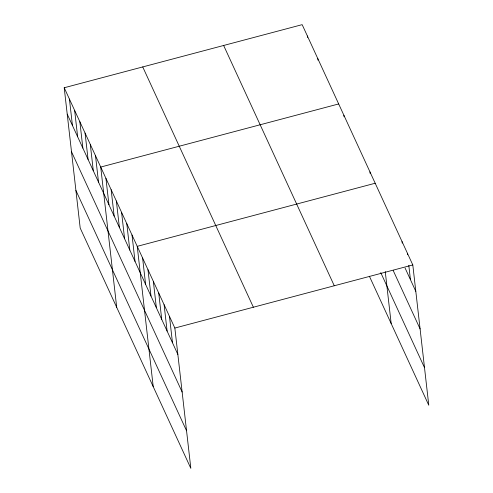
<?xml version="1.0" encoding="UTF-8"?>
<svg xmlns="http://www.w3.org/2000/svg" width="493" height="493" viewBox="0 0 493 493"><rect width="100%" height="100%" fill="white"/><g stroke="black" fill="none" stroke-linecap="round" stroke-linejoin="round"><path stroke-width="0.74" d="M64.213 87.754L174.849 328.048L190.834 468.35L80.199 228.062L64.213 87.754L302.166 24.65L412.801 264.938L428.787 405.246L369.386 276.234M338.673 103.943L100.72 167.053L116.705 307.355M375.185 183.242L137.233 246.346L153.218 386.654M174.849 328.048L412.801 264.938M405.061 267.982L415.809 291.326M393.223 270.558L420.091 328.917M380.75 272.623L424.504 367.649M223.643 45.473L334.279 285.767M142.736 66.931L253.371 307.219M67.221 114.142L177.856 354.43M71.503 151.733L182.139 392.021M75.916 190.464L186.551 430.759M407.428 253.266L407.6 254.776M408.802 265.333L410.435 279.654M402.054 241.595L402.226 243.104M385.243 271.52L391.171 323.544M369.972 171.915L370.144 173.419M343.892 115.276L344.065 116.779M317.812 58.636L317.985 60.14M307.379 35.977L307.552 37.486M169.475 316.377L172.482 342.758M164.101 304.705L167.109 331.086M158.728 293.033L161.735 319.415M153.354 281.361L156.361 307.743M147.98 269.689L150.987 296.071M142.606 258.018L145.614 284.406M132.019 235.019L135.02 261.401M126.8 223.693L129.807 250.074M121.586 212.366L124.593 238.748M116.373 201.033L119.374 227.421M111.153 189.706L114.16 216.094M105.94 178.38L108.947 204.761M95.506 155.726L98.514 182.108M90.293 144.394L93.3 170.781M85.073 133.067L88.081 159.455M79.86 121.74L82.867 148.122M74.646 110.414L77.647 136.795M69.427 99.087L72.434 125.468"/></g></svg>
